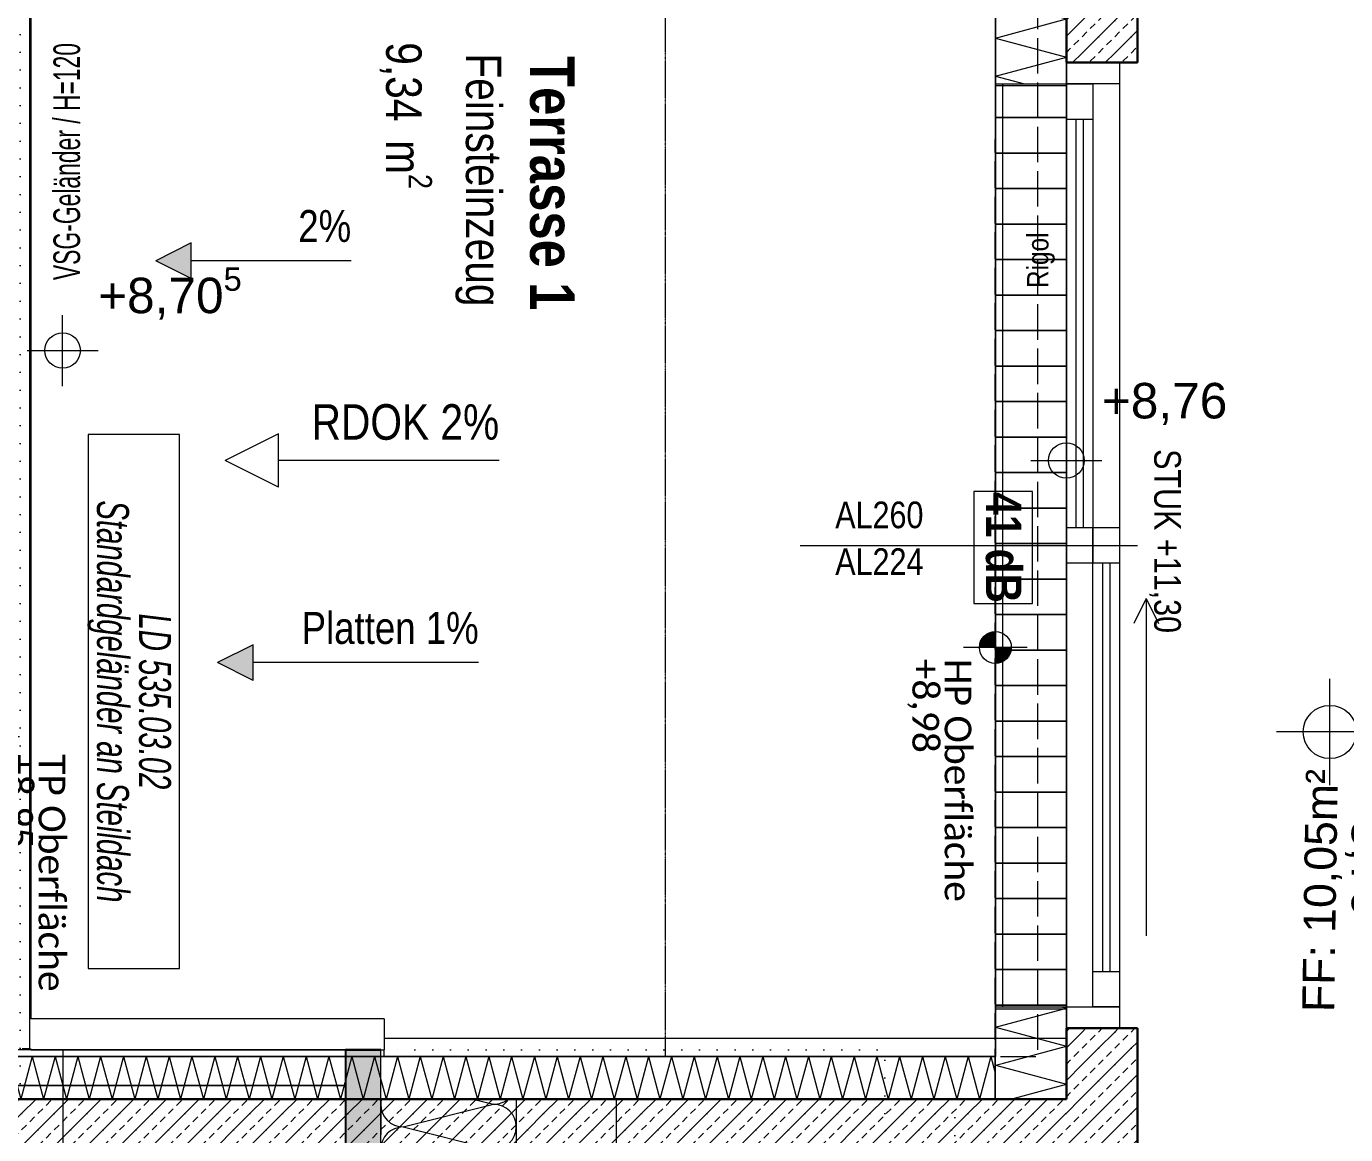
# Model space of a CAD drawing. Header units: metres. Extents: x -19025 to 34897, y -14024 to 26069.
# Drawn here: x 13182 to 16898, y 14258 to 17380 of the extents above; entities that cross this region are included whole.
import ezdxf
from ezdxf.enums import TextEntityAlignment as Align

# ---------------------------------------------------------------- set-up
doc = ezdxf.new("R2010")
doc.units = ezdxf.units.M
doc.header["$MEASUREMENT"] = 0
doc.set_wipeout_variables(frame=1)
for name, pattern in [('Punktlinie weit', [0.05, 0, -0.05]), ('Strichlinie eng', [0.1, 0.075, -0.025]), ('Strichlinie weit', [0.25, 0.2, -0.05]), ('Untersicht', [0.125, 0.1, -0.025]), ('Wipeout_Contour', [1, 0, -1]), ('zz_Gebäudefluchtlinie', [0.2, 0.1, -0.05, 0, -0.05])]:
    doc.linetypes.add(name, pattern=pattern)
for name, color, linetype in [('110 Wand Aussen', 7, 'Continuous'), ('140 Bruestung', 7, 'Continuous'), ('210 Decke', 7, 'Continuous'), ('210 Vordach massiv', 7, 'Continuous'), ('211 Draufsicht Untersicht 2D', 7, 'Continuous'), ('220 Bodenaufbau', 7, 'Continuous'), ('221 Gefälledämmung 3D', 7, 'Continuous'), ('310 Dachkonstruktion massiv', 7, 'Continuous'), ('330 Dachdeckung', 7, 'Continuous'), ('710 Kanal Rigol', 7, 'Continuous'), ('810 Raumstempel', 7, 'Continuous'), ('916 Kote PP Entwässerung', 7, 'Continuous'), ('916 Kote PP Rohbau', 7, 'Continuous'), ('930 Beschriftung Allgemein', 7, 'Continuous'), ('936 Beschriftung PP', 7, 'Continuous'), ('936 Beschriftung PP Schallschutz', 7, 'Continuous'), ('937 Beschriftung Detail', 7, 'Continuous')]:
    doc.layers.add(name, color=color, linetype=linetype)
doc.styles.add('ERSTELLTER_STIL_1', font='ARIALN.TTF')
doc.styles.add('ERSTELLTER_STIL_10', font='ARIALNI.TTF', dxfattribs={"width": 0.8})
doc.styles.add('ERSTELLTER_STIL_11', font='ARIALN.TTF', dxfattribs={"width": 0.75})
doc.styles.add('ERSTELLTER_STIL_2', font='ARIALNB.TTF')
doc.styles.add('ERSTELLTER_STIL_3', font='arial.ttf')
doc.styles.add('ERSTELLTER_STIL_5', font='calibril.ttf')
pattern_1 = [(45, (0, 0), (-0.04596194, 0.04596194), [0.0195, -0.013]), (45, (-0.02298, 0.02298), (-0.04596194, 0.04596194), [0.065, 0])]

# ---------------------------------------------------------------- blocks, each defined once
blk = doc.blocks.new('Terrasse 1_015_16_1', base_point=(13.4408, 21.9604))
at = {"layer": '810 Raumstempel', "color": 253, "linetype": 'Continuous', "lineweight": 9, "true_color": 0x9f9f9f, "flags": 128}
blk.add_lwpolyline([(11.4427, 22.2556), (11.4431, 18.8872), (12.4374, 18.8873), (12.4374, 18.781), (14.16, 18.781), (14.16, 22.2556)], close=True, dxfattribs=at)
at = {"layer": '810 Raumstempel', "color": 7, "lineweight": 13, "insert": (12.573, 21.6383), "char_height": 0.1, "attachment_point": 1, "rotation": 270, "style": 'ERSTELLTER_STIL_1'}
blk.add_mtext('\\A1;{\\pql;\\pt0,0.05;\\fArial Narrow|b0|i0|c0|p0;\\W1.000000;9,34\\fArial Narrow|b0|i0|c0|p0;\\W1.000000;\\A1{\\H.66x;\\S^  ;}\\fArial Narrow|b0|i0|c0|p0;\\W1.000000; m\\fArial Narrow|b0|i0|c0|p0;\\W1.000000;\\A1{\\H.66x;\\S2^  ;}}', dxfattribs=at)
at = {"layer": '810 Raumstempel', "color": 7, "lineweight": 13}
for tag, height, style, p in [('DUMMY_892', 0.1, 'ERSTELLTER_STIL_1', (12.6039, 21.6383)), ('DUMMY_891', 0.1, 'ERSTELLTER_STIL_1', (12.7686, 21.6383)), ('stFloorCovering', 0.1, 'ERSTELLTER_STIL_1', (12.7686, 21.607)), ('ROOM_NAME', 0.125, 'ERSTELLTER_STIL_2', (12.9745, 21.5996)), ('DUMMY_890', 0.125, 'ERSTELLTER_STIL_2', (12.9745, 20.9143))]:
    blk.add_attdef(tag, text='', height=height, rotation=270, dxfattribs=dict(at, style=style)).set_placement(p, align=Align.TOP_LEFT)
blk = doc.blocks.new('Decke_2_1', base_point=(11.4309, 4.6878))
at = {"layer": '220 Bodenaufbau', "color": 7, "linetype": 'Continuous', "lineweight": 13, "flags": 128}
blk.add_lwpolyline([(19.551, 13.0252), (19.551, 14.231), (15.4301, 14.231), (15.4301, 15.916), (21.6305, 15.916), (21.6305, 16.051), (21.8305, 16.051), (21.8305, 15.851), (23.6, 15.851), (23.6, 18.8911), (23.6, 22.2117), (14.36, 22.2117), (14.36, 18.8317), (11.5332, 18.8317), (11.5332, 14.251), (14.36, 14.251), (14.36, 6.5391)], dxfattribs=at)
blk = doc.blocks.new('Dachfläche_13_1', base_point=(14.16, 18.781))
at = {"layer": '220 Bodenaufbau', "color": 155, "linetype": 'Strichlinie eng', "lineweight": 5, "true_color": 0x416cbe, "flags": 128}
blk.add_lwpolyline([(14.16, 18.781), (14.16, 22.2017), (11.3208, 22.2017), (11.3208, 18.781)], close=True, dxfattribs=at)
blk = doc.blocks.new('Höhenbemaßung_38_1', base_point=(15.1023, 19.6954))
at = {"layer": '916 Kote PP Rohbau', "color": 7, "linetype": 'Continuous', "lineweight": 13}
for p, q in [((15.1023, 19.5454), (15.1023, 19.8454)), ((15.2523, 19.6954), (14.9523, 19.6954))]:
    blk.add_line(p, q, dxfattribs=at)
blk.add_circle((15.1023, 19.6954), 0.075, dxfattribs=at)
at = {"layer": '916 Kote PP Rohbau', "color": 7, "lineweight": 13, "insert": (15.145, 19.5295), "char_height": 0.1, "attachment_point": 7, "rotation": 270, "style": 'ERSTELLTER_STIL_3'}
blk.add_mtext('\\A1;{\\pql;\\fArial|b0|i0|c0|p0;\\W1.000000;+8,76}', dxfattribs=at)
blk = doc.blocks.new('Decke_12_1', base_point=(13.23, 22.2117))
at = {"layer": '210 Vordach massiv', "color": 7, "linetype": 'Untersicht', "lineweight": 13, "flags": 128}
blk.add_lwpolyline([(13.23, 22.2117), (13.23, 18.781), (14.28, 18.781), (14.28, 22.2117)], close=True, dxfattribs=at)
blk = doc.blocks.new('*X565')
at = {"layer": '110 Wand Aussen', "color": 7, "linetype": 'Continuous', "lineweight": 5}
for p, q in [((11.2539, 18.781), (11.2309, 18.6951)), ((11.2539, 18.781), (11.286, 18.661)), ((11.3182, 18.781), (11.286, 18.661)), ((11.3182, 18.781), (11.3503, 18.661)), ((11.3825, 18.781), (11.3503, 18.661)), ((11.3825, 18.781), (11.4146, 18.661)), ((11.4468, 18.781), (11.4146, 18.661)), ((11.4468, 18.781), (11.4789, 18.661)), ((11.5111, 18.781), (11.4789, 18.661)), ((11.5111, 18.781), (11.5433, 18.661)), ((11.5754, 18.781), (11.5433, 18.661)), ((11.5754, 18.781), (11.6076, 18.661)), ((11.6397, 18.781), (11.6076, 18.661)), ((11.6397, 18.781), (11.6719, 18.661)), ((11.704, 18.781), (11.6719, 18.661)), ((11.704, 18.781), (11.7362, 18.661)), ((11.7683, 18.781), (11.7362, 18.661)), ((11.7683, 18.781), (11.8005, 18.661)), ((11.8326, 18.781), (11.8005, 18.661)), ((11.8326, 18.781), (11.8648, 18.661)), ((11.8969, 18.781), (11.8648, 18.661)), ((11.8969, 18.781), (11.9291, 18.661)), ((11.9613, 18.781), (11.9291, 18.661)), ((11.9613, 18.781), (11.9934, 18.661)), ((12.0256, 18.781), (11.9934, 18.661)), ((12.0256, 18.781), (12.0577, 18.661)), ((12.0899, 18.781), (12.0577, 18.661)), ((12.0899, 18.781), (12.122, 18.661)), ((12.1542, 18.781), (12.122, 18.661)), ((12.1542, 18.781), (12.1863, 18.661)), ((12.2185, 18.781), (12.1863, 18.661)), ((12.2185, 18.781), (12.2506, 18.661)), ((12.2828, 18.781), (12.2506, 18.661)), ((12.2828, 18.781), (12.3149, 18.661)), ((12.3471, 18.781), (12.3149, 18.661)), ((12.3471, 18.781), (12.3793, 18.661)), ((12.4114, 18.781), (12.3793, 18.661)), ((12.4114, 18.781), (12.4436, 18.661)), ((12.4757, 18.781), (12.4436, 18.661)), ((12.4757, 18.781), (12.5079, 18.661)), ((12.54, 18.781), (12.5079, 18.661)), ((12.54, 18.781), (12.5722, 18.661)), ((12.6043, 18.781), (12.5722, 18.661)), ((12.6043, 18.781), (12.6365, 18.661)), ((12.6686, 18.781), (12.6365, 18.661)), ((12.6686, 18.781), (12.7008, 18.661)), ((12.7329, 18.781), (12.7008, 18.661)), ((12.7329, 18.781), (12.7651, 18.661)), ((12.7973, 18.781), (12.7651, 18.661)), ((12.7973, 18.781), (12.8294, 18.661)), ((12.8616, 18.781), (12.8294, 18.661)), ((12.8616, 18.781), (12.8937, 18.661)), ((12.9259, 18.781), (12.8937, 18.661)), ((12.9259, 18.781), (12.958, 18.661)), ((12.9902, 18.781), (12.958, 18.661)), ((12.9902, 18.781), (13.0223, 18.661)), ((13.0545, 18.781), (13.0223, 18.661)), ((13.0545, 18.781), (13.0866, 18.661)), ((13.1188, 18.781), (13.0866, 18.661)), ((13.1188, 18.781), (13.1509, 18.661)), ((13.1831, 18.781), (13.1509, 18.661)), ((13.1831, 18.781), (13.2153, 18.661)), ((13.2474, 18.781), (13.2153, 18.661)), ((13.2474, 18.781), (13.2796, 18.661)), ((13.3117, 18.781), (13.2796, 18.661)), ((13.3117, 18.781), (13.3439, 18.661)), ((13.376, 18.781), (13.3439, 18.661)), ((13.376, 18.781), (13.4082, 18.661)), ((13.4403, 18.781), (13.4082, 18.661)), ((13.4403, 18.781), (13.4725, 18.661)), ((13.5046, 18.781), (13.4725, 18.661)), ((13.5046, 18.781), (13.5368, 18.661)), ((13.5689, 18.781), (13.5368, 18.661)), ((13.5689, 18.781), (13.6011, 18.661)), ((13.6333, 18.781), (13.6011, 18.661)), ((13.6333, 18.781), (13.6654, 18.661)), ((13.6976, 18.781), (13.6654, 18.661)), ((13.6976, 18.781), (13.7297, 18.661)), ((13.7619, 18.781), (13.7297, 18.661)), ((13.7619, 18.781), (13.794, 18.661)), ((13.8262, 18.781), (13.794, 18.661)), ((13.8262, 18.781), (13.8583, 18.661)), ((13.8905, 18.781), (13.8583, 18.661)), ((13.8905, 18.781), (13.9226, 18.661)), ((13.9548, 18.781), (13.9226, 18.661)), ((13.9548, 18.781), (13.9869, 18.661)), ((14.0191, 18.781), (13.9869, 18.661)), ((14.0191, 18.781), (14.0513, 18.661)), ((14.0834, 18.781), (14.0513, 18.661)), ((14.0834, 18.781), (14.1156, 18.661)), ((14.1477, 18.781), (14.1156, 18.661)), ((14.1477, 18.781), (14.16, 18.7351))]:
    blk.add_line(p, q, dxfattribs=at)
blk = doc.blocks.new('Wand_143_1', base_point=(11.2309, 18.781))
at = {"layer": '110 Wand Aussen', "linetype": 'Continuous', "lineweight": 0, "true_color": 0x000000}
h = blk.add_hatch(dxfattribs=at)
h.set_pattern_fill('BETON__BEWEHRT_SN46_0001', color=18, style=0, pattern_type=2)
h.set_pattern_definition(pattern_1)
h.paths.add_polyline_path([(14.36, 18.621), (14.31, 18.661), (11.2309, 18.661), (11.2309, 18.461), (14.36, 18.461)])
h = blk.add_hatch(dxfattribs=at)
h.set_pattern_fill('BETON__BEWEHRT_SN46_0001', color=18, style=0, pattern_type=2)
h.set_pattern_definition(pattern_1)
h.paths.add_polyline_path([(14.31, 18.661), (14.36, 18.621), (14.36, 18.661)])
at = {"layer": '110 Wand Aussen', "color": 7, "linetype": 'Continuous', "lineweight": 13}
blk.add_line((14.16, 18.661), (14.16, 18.781), dxfattribs=at)
at = {"layer": '110 Wand Aussen', "color": 7, "linetype": 'Continuous', "lineweight": 30}
for p, q in [((14.16, 18.661), (11.2309, 18.661)), ((14.16, 18.661), (14.31, 18.661)), ((14.36, 18.661), (14.31, 18.661))]:
    blk.add_line(p, q, dxfattribs=at)
at = {"layer": '110 Wand Aussen', "color": 7, "linetype": 'Continuous', "lineweight": 13, "flags": 128}
for points in [[(14.16, 18.781), (11.2309, 18.781)], [(11.2309, 18.781), (11.2309, 18.661)]]:
    blk.add_lwpolyline(points, dxfattribs=at)
at = {"layer": '110 Wand Aussen', "color": 7, "linetype": 'Continuous', "lineweight": 30, "flags": 128}
for points in [[(11.2309, 18.661), (11.2309, 18.461)], [(11.2309, 18.461), (14.36, 18.461)]]:
    blk.add_lwpolyline(points, dxfattribs=at)
at = {"layer": '110 Wand Aussen', "color": 7, "lineweight": 30}
blk.add_blockref('*X565', (0, 0), dxfattribs=at)
blk = doc.blocks.new('*X667')
at = {"layer": '310 Dachkonstruktion massiv', "color": 7, "linetype": 'Continuous', "lineweight": 13}
for p, q in [((12.6882, 18.661), (12.7467, 18.6464)), ((12.4921, 18.5828), (12.7467, 18.6464)), ((12.4921, 18.5828), (12.7467, 18.5191))]:
    blk.add_line(p, q, dxfattribs=at)
for centre, start, end in [((12.4921, 18.6464), 166.7195, 180), ((12.7467, 18.71), 270, 309.6208), ((12.4921, 18.6464), 180, 270), ((12.7467, 18.5828), 0, 90), ((12.4921, 18.5191), 90, 180), ((12.7467, 18.5828), 270, 0)]:
    blk.add_arc(centre, 0.0636, start, end, dxfattribs=at)
blk = doc.blocks.new('Dachfläche_31_1', base_point=(14.0459, 14.251))
at = {"layer": '310 Dachkonstruktion massiv', "linetype": 'Continuous', "lineweight": 0, "true_color": 0x000000}
h = blk.add_hatch(dxfattribs=at)
h.set_pattern_fill('BETON__BEWEHRT_SN46_0001', color=18, style=0, pattern_type=2)
h.set_pattern_definition(pattern_1)
h.paths.add_polyline_path([(13.0932, 18.661), (12.8103, 18.661), (12.8103, 18.016), (13.0932, 18.016)])
at = {"layer": '310 Dachkonstruktion massiv', "color": 7, "linetype": 'Continuous', "lineweight": 13, "flags": 128}
blk.add_lwpolyline([(12.4285, 18.661), (11.2867, 18.661), (11.2867, 14.251), (12.4285, 14.251)], dxfattribs=at)
at = {"layer": '310 Dachkonstruktion massiv', "color": 12, "linetype": 'zz_Gebäudefluchtlinie', "lineweight": 13, "true_color": 0xcc0000, "flags": 128}
blk.add_lwpolyline([(12.4285, 18.661), (12.4285, 14.251)], dxfattribs=at)
at = {"layer": '310 Dachkonstruktion massiv', "color": 7, "linetype": 'Continuous', "lineweight": 30, "flags": 128}
blk.add_lwpolyline([(13.0932, 18.661), (12.4285, 18.661)], dxfattribs=at)
at = {"layer": '310 Dachkonstruktion massiv', "color": 7, "linetype": 'Continuous', "lineweight": 18, "flags": 128}
for points in [[(12.8103, 18.661), (12.8103, 18.016)], [(13.0932, 18.016), (13.0932, 18.661)]]:
    blk.add_lwpolyline(points, dxfattribs=at)
at = {"layer": '310 Dachkonstruktion massiv', "color": 255, "linetype": 'Punktlinie weit', "lineweight": 13, "flags": 128}
for points in [[(14.0459, 18.661), (13.0932, 18.661)], [(13.0932, 14.251), (14.0459, 14.251), (14.0459, 18.661)]]:
    blk.add_lwpolyline(points, dxfattribs=at)
at = {"layer": '310 Dachkonstruktion massiv', "color": 7, "linetype": 'Continuous', "lineweight": 13}
blk.add_blockref('*X667', (0, 0), dxfattribs=at)
blk = doc.blocks.new('*X775')
at = {"layer": '710 Kanal Rigol', "color": 253, "linetype": 'Continuous', "lineweight": 9, "true_color": 0x9f9f9f}
for p, q in [((14.16, 21.4261), (14.26, 21.4261)), ((14.26, 21.4261), (14.16, 21.4261)), ((14.26, 21.4261), (14.36, 21.4261)), ((14.36, 21.4261), (14.26, 21.4261)), ((14.16, 21.3261), (14.26, 21.3261)), ((14.26, 21.3261), (14.16, 21.3261)), ((14.26, 21.3261), (14.36, 21.3261)), ((14.36, 21.3261), (14.26, 21.3261)), ((14.16, 21.2261), (14.26, 21.2261)), ((14.26, 21.2261), (14.16, 21.2261)), ((14.26, 21.2261), (14.36, 21.2261)), ((14.36, 21.2261), (14.26, 21.2261)), ((14.16, 21.1261), (14.26, 21.1261)), ((14.26, 21.1261), (14.16, 21.1261)), ((14.26, 21.1261), (14.36, 21.1261)), ((14.36, 21.1261), (14.26, 21.1261)), ((14.16, 21.0261), (14.26, 21.0261)), ((14.26, 21.0261), (14.16, 21.0261)), ((14.26, 21.0261), (14.36, 21.0261)), ((14.36, 21.0261), (14.26, 21.0261)), ((14.16, 20.9261), (14.26, 20.9261)), ((14.26, 20.9261), (14.16, 20.9261)), ((14.26, 20.9261), (14.36, 20.9261)), ((14.36, 20.9261), (14.26, 20.9261)), ((14.16, 20.8261), (14.26, 20.8261)), ((14.26, 20.8261), (14.16, 20.8261)), ((14.26, 20.8261), (14.36, 20.8261)), ((14.36, 20.8261), (14.26, 20.8261)), ((14.16, 20.7261), (14.26, 20.7261)), ((14.26, 20.7261), (14.16, 20.7261)), ((14.26, 20.7261), (14.36, 20.7261)), ((14.36, 20.7261), (14.26, 20.7261)), ((14.16, 20.6261), (14.26, 20.6261)), ((14.26, 20.6261), (14.16, 20.6261)), ((14.26, 20.6261), (14.36, 20.6261)), ((14.36, 20.6261), (14.26, 20.6261)), ((14.16, 20.5261), (14.26, 20.5261)), ((14.26, 20.5261), (14.16, 20.5261)), ((14.26, 20.5261), (14.36, 20.5261)), ((14.36, 20.5261), (14.26, 20.5261)), ((14.16, 20.4261), (14.26, 20.4261)), ((14.26, 20.4261), (14.16, 20.4261)), ((14.26, 20.4261), (14.36, 20.4261)), ((14.36, 20.4261), (14.26, 20.4261)), ((14.16, 20.3261), (14.26, 20.3261)), ((14.26, 20.3261), (14.16, 20.3261)), ((14.26, 20.3261), (14.36, 20.3261)), ((14.36, 20.3261), (14.26, 20.3261)), ((14.16, 20.2261), (14.26, 20.2261)), ((14.26, 20.2261), (14.16, 20.2261)), ((14.26, 20.2261), (14.36, 20.2261)), ((14.36, 20.2261), (14.26, 20.2261)), ((14.16, 20.1261), (14.26, 20.1261)), ((14.26, 20.1261), (14.16, 20.1261)), ((14.26, 20.1261), (14.36, 20.1261)), ((14.36, 20.1261), (14.26, 20.1261)), ((14.16, 20.0261), (14.26, 20.0261)), ((14.26, 20.0261), (14.16, 20.0261)), ((14.26, 20.0261), (14.36, 20.0261)), ((14.36, 20.0261), (14.26, 20.0261)), ((14.16, 19.9261), (14.26, 19.9261)), ((14.26, 19.9261), (14.16, 19.9261)), ((14.26, 19.9261), (14.36, 19.9261)), ((14.36, 19.9261), (14.26, 19.9261)), ((14.16, 19.8261), (14.26, 19.8261)), ((14.26, 19.8261), (14.16, 19.8261)), ((14.26, 19.8261), (14.36, 19.8261)), ((14.36, 19.8261), (14.26, 19.8261)), ((14.16, 19.7261), (14.26, 19.7261)), ((14.26, 19.7261), (14.16, 19.7261)), ((14.26, 19.7261), (14.36, 19.7261)), ((14.36, 19.7261), (14.26, 19.7261)), ((14.16, 19.6261), (14.26, 19.6261)), ((14.26, 19.6261), (14.16, 19.6261)), ((14.26, 19.6261), (14.36, 19.6261)), ((14.36, 19.6261), (14.26, 19.6261)), ((14.16, 19.5261), (14.26, 19.5261)), ((14.26, 19.5261), (14.16, 19.5261)), ((14.26, 19.5261), (14.36, 19.5261)), ((14.36, 19.5261), (14.26, 19.5261)), ((14.16, 19.4261), (14.26, 19.4261)), ((14.26, 19.4261), (14.16, 19.4261)), ((14.26, 19.4261), (14.36, 19.4261)), ((14.36, 19.4261), (14.26, 19.4261)), ((14.16, 19.3261), (14.26, 19.3261)), ((14.26, 19.3261), (14.16, 19.3261)), ((14.26, 19.3261), (14.36, 19.3261)), ((14.36, 19.3261), (14.26, 19.3261)), ((14.16, 19.2261), (14.26, 19.2261)), ((14.26, 19.2261), (14.16, 19.2261)), ((14.26, 19.2261), (14.36, 19.2261)), ((14.36, 19.2261), (14.26, 19.2261)), ((14.16, 19.1261), (14.26, 19.1261)), ((14.26, 19.1261), (14.16, 19.1261)), ((14.26, 19.1261), (14.36, 19.1261)), ((14.36, 19.1261), (14.26, 19.1261)), ((14.16, 19.0261), (14.26, 19.0261)), ((14.26, 19.0261), (14.16, 19.0261)), ((14.26, 19.0261), (14.36, 19.0261)), ((14.36, 19.0261), (14.26, 19.0261)), ((14.16, 18.9261), (14.26, 18.9261)), ((14.26, 18.9261), (14.16, 18.9261)), ((14.26, 18.9261), (14.36, 18.9261)), ((14.36, 18.9261), (14.26, 18.9261))]:
    blk.add_line(p, q, dxfattribs=at)
blk = doc.blocks.new('Schraffur_5_1')
at = {"layer": '710 Kanal Rigol', "color": 7, "linetype": 'Continuous', "lineweight": 13, "flags": 128}
blk.add_lwpolyline([(14.16, 21.5153), (14.16, 18.9153), (14.36, 18.9153), (14.36, 21.5153)], close=True, dxfattribs=at)
at = {"layer": '710 Kanal Rigol', "color": 253, "linetype": 'Continuous', "lineweight": 9, "true_color": 0x9f9f9f}
blk.add_blockref('*X775', (0, 0), dxfattribs=at)
blk = doc.blocks.new('Decke_18_1', base_point=(14.36, 22.2117))
at = {"layer": '210 Decke', "color": 181, "linetype": 'Punktlinie weit', "lineweight": 30, "true_color": 0xa042ff, "flags": 128}
blk.add_lwpolyline([(14.36, 22.2117), (11.2445, 22.2117), (11.2445, 18.661), (14.36, 18.661)], close=True, dxfattribs=at)
blk = doc.blocks.new('*X825')
at = {"layer": '110 Wand Aussen', "color": 7, "linetype": 'Continuous', "lineweight": 5}
for p, q in [((14.16, 18.7564), (14.183, 18.7626)), ((14.16, 18.7564), (14.2062, 18.7441)), ((14.2039, 18.661), (14.2834, 18.6823))]:
    blk.add_line(p, q, dxfattribs=at)
blk = doc.blocks.new('*X826')
at = {"layer": '110 Wand Aussen', "color": 7, "linetype": 'Continuous', "lineweight": 5}
for p, q in [((14.16, 22.1862), (14.2552, 22.2117)), ((14.16, 22.1862), (14.36, 22.1326)), ((14.16, 22.079), (14.36, 22.1326)), ((14.16, 22.079), (14.36, 22.0254)), ((14.16, 21.9718), (14.36, 22.0254)), ((14.16, 21.9718), (14.36, 21.9182)), ((14.16, 21.8647), (14.36, 21.9182)), ((14.16, 21.8647), (14.36, 21.8111)), ((14.16, 21.7575), (14.36, 21.8111)), ((14.16, 21.7575), (14.36, 21.7039)), ((14.16, 21.6503), (14.36, 21.7039)), ((14.16, 21.6503), (14.36, 21.5967)), ((14.16, 21.5431), (14.36, 21.5967)), ((14.16, 21.5431), (14.2425, 21.521))]:
    blk.add_line(p, q, dxfattribs=at)
blk = doc.blocks.new('*X827')
at = {"layer": '110 Wand Aussen', "color": 7, "linetype": 'Continuous', "lineweight": 5}
for p, q in [((14.16, 18.8636), (14.36, 18.9172)), ((14.3458, 18.921), (14.36, 18.9172)), ((14.16, 18.8636), (14.36, 18.81)), ((14.183, 18.7626), (14.36, 18.81)), ((14.2062, 18.7441), (14.36, 18.7029)), ((14.2834, 18.6823), (14.36, 18.7029))]:
    blk.add_line(p, q, dxfattribs=at)
blk = doc.blocks.new('Schiebefenster 2-Fl 27_4')
at = {"layer": '110 Wand Aussen', "color": 7, "linetype": 'Continuous', "lineweight": 13}
for p, q in [((0.15, 0.075), (0.22, 0.11)), ((0.15, 0.075), (1.1, 0.075)), ((0.15, 0.075), (0.22, 0.04)), ((-1.36, 0), (-1.3, 0)), ((-1.3, 0), (1.3, 0)), ((-1.3, 0), (-1.3, -0.15)), ((-0.05, -0.0375), (-0.05, 0)), ((-0.05, 0), (0.05, 0)), ((0.05, 0), (1.2, 0)), ((0.05, 0), (0.05, -0.075)), ((1.2, -0.075), (1.2, 0)), ((1.2, 0), (1.3, 0)), ((1.3, -0.15), (1.3, 0)), ((1.3, 0), (1.36, 0)), ((1.3, 0), (1.3, -0.075)), ((0.05, -0.0275), (1.2, -0.0275)), ((-0.05, -0.075), (-0.05, -0.0375)), ((1.2, -0.0475), (0.05, -0.0475)), ((-1.3, -0.15), (-1.3, -0.075)), ((-1.3, -0.075), (-1.2, -0.075)), ((-1.2, -0.075), (-0.05, -0.075)), ((-1.2, -0.075), (-1.2, -0.15)), ((-1.2, -0.1025), (-0.05, -0.1025)), ((-0.05, -0.15), (-0.05, -0.075)), ((-0.05, -0.075), (0.05, -0.075)), ((0.05, -0.075), (-0.05, -0.075)), ((0.05, -0.075), (0.05, -0.1125)), ((1.2, -0.075), (0.05, -0.075)), ((1.3, -0.075), (1.2, -0.075)), ((-0.05, -0.1225), (-1.2, -0.1225)), ((0.05, -0.1125), (0.05, -0.15)), ((-1.3, -0.15), (-1.36, -0.15)), ((-1.3, -0.15), (-1.36, -0.15)), ((-1.3, -0.15), (-1.36, -0.15)), ((1.3, -0.15), (-1.3, -0.15)), ((-1.2, -0.15), (-1.3, -0.15)), ((-1.3, -0.35), (-1.3, -0.15)), ((-0.05, -0.15), (-1.2, -0.15)), ((0.05, -0.15), (-0.05, -0.15)), ((1.36, -0.15), (1.3, -0.15)), ((1.3, -0.15), (1.36, -0.15)), ((1.3, -0.15), (1.36, -0.15)), ((1.3, -0.35), (1.3, -0.15)), ((-1.3, -0.33), (1.3, -0.33)), ((-1.3, -0.35), (1.3, -0.35))]:
    blk.add_line(p, q, dxfattribs=at)
at = {"layer": '110 Wand Aussen', "color": 7, "linetype": 'Continuous', "lineweight": 30}
for p, q in [((-1.36, 0), (-1.36, 0.05)), ((1.36, 0), (1.36, 0.05)), ((-1.36, -0.15), (-1.36, 0)), ((-1.36, -0.15), (-1.36, 0)), ((1.36, -0.15), (1.36, 0)), ((1.36, -0.15), (1.36, 0))]:
    blk.add_line(p, q, dxfattribs=at)
blk = doc.blocks.new('F Marker 21_9')
at = {"layer": '110 Wand Aussen', "color": 7, "linetype": 'Continuous', "lineweight": 13}
blk.add_line((0, -0.95), (0, 0), dxfattribs=at)
at = {"layer": '110 Wand Aussen', "color": 7, "lineweight": 13, "style": 'ERSTELLTER_STIL_1'}
for tag, rotation, p in [('AC_SillPrefix_STUK', 360, (-0.2618, 0.0343)), ('NedSizePref_0', 90, (-0.0029, -0.8281)), ('NedSizePref_1', 90, (0.13, -0.8268))]:
    blk.add_attdef(tag, text='', height=0.075, rotation=rotation, dxfattribs=at).set_placement(p, align=Align.BOTTOM_LEFT)
blk = doc.blocks.new('Wand_180_1', base_point=(14.16, 22.4117))
at = {"layer": '110 Wand Aussen', "linetype": 'Continuous', "lineweight": 0, "true_color": 0x000000}
h = blk.add_hatch(dxfattribs=at)
h.set_pattern_fill('BETON__BEWEHRT_SN46_0001', color=18, style=0, pattern_type=2)
h.set_pattern_definition(pattern_1)
h.paths.add_polyline_path([(14.56, 22.0117), (14.36, 22.0117), (14.36, 21.581), (14.51, 21.581), (14.56, 21.581)])
h = blk.add_hatch(dxfattribs=at)
h.set_pattern_fill('BETON__BEWEHRT_SN46_0001', color=18, style=0, pattern_type=2)
h.set_pattern_definition(pattern_1)
h.paths.add_polyline_path([(14.51, 18.861), (14.36, 18.861), (14.36, 18.661), (14.56, 18.661), (14.56, 18.861)])
h = blk.add_hatch(dxfattribs=at)
h.set_pattern_fill('BETON__BEWEHRT_SN46_0001', color=18, style=0, pattern_type=2)
h.set_pattern_definition(pattern_1)
h.paths.add_polyline_path([(14.56, 18.661), (14.36, 18.661), (14.36, 18.621), (14.56, 18.461)])
h = blk.add_hatch(dxfattribs=at)
h.set_pattern_fill('BETON__BEWEHRT_SN46_0001', color=18, style=0, pattern_type=2)
h.set_pattern_definition(pattern_1)
h.paths.add_polyline_path([(14.36, 18.621), (14.36, 18.461), (14.56, 18.461)])
at = {"layer": '110 Wand Aussen', "color": 7, "linetype": 'Continuous', "lineweight": 30}
for p, q in [((14.36, 22.0117), (14.36, 21.581)), ((14.36, 21.581), (14.51, 21.581)), ((14.51, 21.581), (14.56, 21.581)), ((14.36, 18.861), (14.36, 18.661)), ((14.36, 18.861), (14.51, 18.861)), ((14.51, 18.861), (14.56, 18.861)), ((14.16, 18.661), (14.31, 18.661)), ((14.36, 18.661), (14.31, 18.661))]:
    blk.add_line(p, q, dxfattribs=at)
at = {"layer": '110 Wand Aussen', "color": 7, "linetype": 'Continuous', "lineweight": 13}
for p, q in [((14.36, 21.521), (14.36, 21.581)), ((14.16, 21.521), (14.36, 21.521)), ((14.16, 18.921), (14.36, 18.921)), ((14.36, 18.921), (14.36, 18.861)), ((14.16, 18.661), (14.16, 18.781))]:
    blk.add_line(p, q, dxfattribs=at)
at = {"layer": '110 Wand Aussen', "color": 7, "linetype": 'Continuous', "lineweight": 13, "flags": 128}
for points in [[(14.16, 22.2117), (14.16, 21.521)], [(14.16, 18.921), (14.16, 18.781)]]:
    blk.add_lwpolyline(points, dxfattribs=at)
at = {"layer": '110 Wand Aussen', "color": 7, "linetype": 'Continuous', "lineweight": 30, "flags": 128}
for points in [[(14.56, 21.581), (14.56, 22.0117)], [(14.56, 18.461), (14.56, 18.861)]]:
    blk.add_lwpolyline(points, dxfattribs=at)
at = {"layer": '110 Wand Aussen', "color": 7, "lineweight": 30}
for name in ['*X826', '*X827', '*X825']:
    blk.add_blockref(name, (0, 0), dxfattribs=at)
at = {"layer": '110 Wand Aussen', "color": 7, "linetype": 'Continuous', "lineweight": 13, "rotation": 269.9999999999997}
blk.add_blockref('Schiebefenster 2-Fl 27_4', (14.51, 20.221), dxfattribs=at)
at = {"layer": '110 Wand Aussen', "color": 7, "lineweight": 13}
ref = blk.add_blockref('F Marker 21_9', (14.56, 20.221), dxfattribs=dict(at, rotation=270))
ref.add_attrib('NedSizePref', 'AL260', dxfattribs={"color": 7, "lineweight": 13, "height": 0.075, "rotation": 360, "style": 'ERSTELLTER_STIL_1'}).set_placement((13.709, 20.2469), align=Align.BOTTOM_LEFT)
ref.add_attrib('NedSizePref_1', 'AL224', dxfattribs={"color": 7, "lineweight": 13, "height": 0.075, "rotation": 360, "style": 'ERSTELLTER_STIL_1'}).set_placement((13.709, 20.1153), align=Align.BOTTOM_LEFT)
ref.add_attrib('AC_SillPrefix_STUK', 'STUK +11,30', dxfattribs={"color": 7, "lineweight": 13, "height": 0.075, "rotation": 270, "style": 'ERSTELLTER_STIL_1'}).set_placement((14.585, 20.4921), align=Align.BOTTOM_LEFT)
blk = doc.blocks.new('Wand_210_1', base_point=(11.4867, 18.8029))
at = {"color": 254, "linetype": 'Wipeout_Contour', "lineweight": 0, "ltscale": 94.02855}
blk.add_wipeout([(11.4406, 22.2556), (11.4406, 18.8029), (11.4427, 18.8029), (11.4427, 22.2556)], dxfattribs=at).dxf.layer = '140 Bruestung'
at = {"color": 254, "linetype": 'Wipeout_Contour', "lineweight": 0, "ltscale": 119.314308}
blk.add_wipeout([(11.4189, 22.2577), (11.4189, 18.8029), (11.4406, 18.8029), (11.4406, 22.2565), (11.4377, 22.2577)], dxfattribs=at).dxf.layer = '140 Bruestung'
at = {"layer": '140 Bruestung', "color": 7, "linetype": 'Continuous', "lineweight": 13}
blk.add_line((11.4406, 18.8029), (11.4406, 22.2565), dxfattribs=at)
at = {"layer": '140 Bruestung', "color": 7, "linetype": 'Continuous', "lineweight": 13, "flags": 128}
for points in [[(11.4427, 18.8872), (11.4427, 22.2556)], [(11.4406, 18.8029), (11.4189, 18.8029)], [(11.4427, 18.8029), (11.4406, 18.8029)]]:
    blk.add_lwpolyline(points, dxfattribs=at)
blk = doc.blocks.new('Wand_212_1', base_point=(11.4867, 18.955))
at = {"color": 254, "linetype": 'Wipeout_Contour', "lineweight": 0, "ltscale": 89.309128}
blk.add_wipeout([(12.4382, 18.8872), (11.4427, 18.8872), (11.4427, 18.835), (12.4382, 18.835)], dxfattribs=at).dxf.layer = '140 Bruestung'
at = {"layer": '140 Bruestung', "color": 7, "linetype": 'Continuous', "lineweight": 13, "flags": 128}
blk.add_lwpolyline([(12.4382, 18.8872), (11.4427, 18.8872)], dxfattribs=at)
at = {"color": 254, "linetype": 'Wipeout_Contour', "lineweight": 0, "ltscale": 89.162086}
blk.add_wipeout([(12.4382, 18.835), (11.4427, 18.835), (11.4427, 18.8), (12.4382, 18.8)], dxfattribs=at).dxf.layer = '140 Bruestung'
at = {"layer": '140 Bruestung', "color": 7, "linetype": 'Continuous', "lineweight": 13, "flags": 128}
for points in [[(12.4382, 18.8872), (12.4382, 18.835)], [(12.4382, 18.835), (12.4382, 18.8)], [(11.4427, 18.8029), (11.4427, 18.8)], [(11.4427, 18.8), (12.4382, 18.8)]]:
    blk.add_lwpolyline(points, dxfattribs=at)
blk = doc.blocks.new('Dachfläche_72_1', base_point=(11.3977, 22.2717))
at = {"layer": '221 Gefälledämmung 3D', "color": 32, "linetype": 'Strichlinie eng', "lineweight": 5, "true_color": 0xdd6f00, "flags": 128}
blk.add_lwpolyline([(11.3977, 22.2717), (11.3975, 18.7812), (14.1599, 18.781), (14.16, 22.2716)], close=True, dxfattribs=at)
blk = doc.blocks.new('Dachfläche_75_1', base_point=(11.4129, 22.2117))
at = {"layer": '210 Decke', "color": 182, "linetype": 'Punktlinie weit', "lineweight": 5, "true_color": 0x4b06db, "flags": 128}
blk.add_lwpolyline([(11.4129, 22.2117), (11.4129, 18.661), (14.36, 18.661), (14.36, 22.2117)], close=True, dxfattribs=at)
blk = doc.blocks.new('*X953')
at = {"layer": '330 Dachdeckung', "color": 8, "linetype": 'Continuous', "lineweight": 5}
for p, q in [((11.7787, 18.6992), (11.2787, 18.6992)), ((11.2787, 18.6992), (11.7787, 18.6992)), ((12.2787, 18.6992), (11.7787, 18.6992)), ((11.7787, 18.6992), (12.2787, 18.6992)), ((12.3295, 18.6992), (12.2787, 18.6992)), ((12.2787, 18.6992), (12.3295, 18.6992))]:
    blk.add_line(p, q, dxfattribs=at)
blk = doc.blocks.new('Dachfläche_86_1', base_point=(13.8485, 14.0286))
at = {"layer": '330 Dachdeckung', "linetype": 'Continuous', "lineweight": 0, "true_color": 0xd7d7d7}
blk.add_hatch(color=254, dxfattribs=at).paths.add_polyline_path([(12.3295, 14.0286), (12.4285, 14.0286), (12.4285, 18.8), (12.3295, 18.8)])
at = {"layer": '330 Dachdeckung', "color": 7, "linetype": 'Continuous', "lineweight": 13, "flags": 128}
for points in [[(12.3295, 18.8), (11.2306, 18.8), (11.2306, 14.0286)], [(12.4285, 14.0286), (12.4285, 18.8)]]:
    blk.add_lwpolyline(points, dxfattribs=at)
at = {"layer": '330 Dachdeckung', "color": 7, "linetype": 'Continuous', "lineweight": 25, "flags": 128}
blk.add_lwpolyline([(12.3295, 18.8), (12.3295, 14.0286)], dxfattribs=at)
at = {"layer": '330 Dachdeckung', "color": 7, "linetype": 'Continuous', "lineweight": 30, "flags": 128}
blk.add_lwpolyline([(12.4285, 18.8), (12.3295, 18.8)], dxfattribs=at)
at = {"layer": '330 Dachdeckung', "color": 255, "linetype": 'Punktlinie weit', "lineweight": 13, "flags": 128}
blk.add_lwpolyline([(12.4285, 14.0286), (13.8485, 14.0286), (13.8485, 18.8), (12.4285, 18.8)], dxfattribs=at)
at = {"layer": '330 Dachdeckung', "color": 7, "linetype": 'Continuous', "lineweight": 13}
blk.add_blockref('*X953', (0, 0), dxfattribs=at)
blk = doc.blocks.new('Rampe Symbol 27_4')
at = {"layer": '936 Beschriftung PP', "color": 7, "linetype": 'Continuous', "lineweight": 13}
for p, q in [((0.6217, 0.075), (0.7717, 0)), ((0.6217, -0.075), (0.6217, 0.075)), ((0, 0), (0.6217, 0)), ((0.6217, -0.075), (0.7717, 0))]:
    blk.add_line(p, q, dxfattribs=at)
at = {"layer": '936 Beschriftung PP', "color": 7, "lineweight": 13, "style": 'ERSTELLTER_STIL_1'}
blk.add_attdef('txt', text='', height=0.1, dxfattribs=at).set_placement((0, 0.0286), align=Align.BOTTOM_LEFT)
blk = doc.blocks.new('Rampe Symbol 27_7')
at = {"layer": '936 Beschriftung PP', "linetype": 'Continuous', "lineweight": 0, "true_color": 0x000000}
blk.add_hatch(color=18, dxfattribs=at).paths.add_polyline_path([(0.7356, 0), (0.6356, 0.05), (0.6356, -0.05)])
at = {"layer": '936 Beschriftung PP', "color": 7, "linetype": 'Continuous', "lineweight": 13}
for p, q in [((0.6356, 0.05), (0.7356, 0)), ((0.6356, -0.05), (0.6356, 0.05)), ((0, 0), (0.6356, 0)), ((0.6356, -0.05), (0.7356, 0))]:
    blk.add_line(p, q, dxfattribs=at)
at = {"layer": '936 Beschriftung PP', "color": 7, "lineweight": 13, "style": 'ERSTELLTER_STIL_1'}
blk.add_attdef('txt', text='', height=0.09, dxfattribs=at).set_placement((0, 0.0258), align=Align.BOTTOM_LEFT)
blk = doc.blocks.new('Rampe Symbol 27[168]_1', base_point=(12.3454, 21.0228))
at = {"layer": '916 Kote PP Entwässerung', "linetype": 'Continuous', "lineweight": 5, "true_color": 0xdd6f00}
blk.add_hatch(color=32, dxfattribs=at).paths.add_polyline_path([(11.7948, 21.0228), (11.8948, 20.9728), (11.8948, 21.0728)])
at = {"layer": '916 Kote PP Entwässerung', "color": 32, "linetype": 'Continuous', "lineweight": 5, "true_color": 0xdd6f00}
for p, q in [((11.8948, 21.0728), (11.7948, 21.0228)), ((11.8948, 20.9728), (11.8948, 21.0728)), ((11.8948, 20.9728), (11.7948, 21.0228)), ((12.3454, 21.0228), (11.8948, 21.0228))]:
    blk.add_line(p, q, dxfattribs=at)
at = {"layer": '916 Kote PP Entwässerung', "color": 32, "lineweight": 5, "true_color": 0xdd6f00, "style": 'ERSTELLTER_STIL_1'}
blk.add_attdef('txt', text='', height=0.09, dxfattribs=at).set_placement((12.3454, 21.0486), align=Align.BOTTOM_RIGHT)
blk = doc.blocks.new('Höhenbemaßung_58_1', base_point=(14.16, 19.9335))
at = {"layer": '916 Kote PP Entwässerung', "linetype": 'Continuous', "lineweight": 5, "true_color": 0xdd6f00}
for points in [[(14.16, 19.9335), (14.16, 19.9785), (14.1428, 19.975), (14.1282, 19.9653), (14.1184, 19.9507), (14.115, 19.9335)], [(14.16, 19.9335), (14.16, 19.8885), (14.1772, 19.8919), (14.1918, 19.9017), (14.2016, 19.9163), (14.205, 19.9335)]]:
    blk.add_hatch(color=32, dxfattribs=at).paths.add_polyline_path(points)
at = {"layer": '916 Kote PP Entwässerung', "color": 32, "linetype": 'Continuous', "lineweight": 5, "true_color": 0xdd6f00}
for p, q in [((14.16, 19.8435), (14.16, 20.0235)), ((14.25, 19.9335), (14.07, 19.9335))]:
    blk.add_line(p, q, dxfattribs=at)
blk.add_circle((14.16, 19.9335), 0.045, dxfattribs=at)
at = {"layer": '916 Kote PP Entwässerung', "color": 32, "lineweight": 5, "true_color": 0xdd6f00, "char_height": 0.075, "attachment_point": 7, "rotation": 270, "style": 'ERSTELLTER_STIL_5'}
for s, insert in [('\\A1;{\\pql;\\fCalibri Light|b0|i0|c0|p0;\\W1.000000;+8,98}', (13.9115, 19.9016)), ('\\A1;{\\pql;\\fCalibri Light|b0|i0|c0|p0;\\W1.000000;HP Oberfläche}', (14.0165, 19.9016))]:
    blk.add_mtext(s, dxfattribs=dict(at, insert=insert))
blk = doc.blocks.new('Höhenbemaßung_59_1', base_point=(11.3208, 19.6819))
at = {"layer": '916 Kote PP Entwässerung', "linetype": 'Continuous', "lineweight": 5, "true_color": 0xdd6f00}
for points in [[(11.3208, 19.6819), (11.3208, 19.7269), (11.3036, 19.7235), (11.289, 19.7137), (11.2792, 19.6991), (11.2758, 19.6819)], [(11.3208, 19.6819), (11.3208, 19.6369), (11.338, 19.6403), (11.3526, 19.6501), (11.3623, 19.6647), (11.3658, 19.6819)]]:
    blk.add_hatch(color=32, dxfattribs=at).paths.add_polyline_path(points)
at = {"layer": '916 Kote PP Entwässerung', "color": 32, "linetype": 'Continuous', "lineweight": 5, "true_color": 0xdd6f00}
for p, q in [((11.3208, 19.5919), (11.3208, 19.7719)), ((11.4108, 19.6819), (11.2308, 19.6819))]:
    blk.add_line(p, q, dxfattribs=at)
blk.add_circle((11.3208, 19.6819), 0.045, dxfattribs=at)
at = {"layer": '916 Kote PP Entwässerung', "color": 32, "lineweight": 5, "true_color": 0xdd6f00, "char_height": 0.075, "attachment_point": 7, "rotation": 270, "style": 'ERSTELLTER_STIL_5'}
for s, insert in [('\\A1;{\\pql;\\fCalibri Light|b0|i0|c0|p0;\\W1.000000;+8,95}', (11.3591, 19.6329)), ('\\A1;{\\pql;\\fCalibri Light|b0|i0|c0|p0;\\W1.000000;TP Oberfläche}', (11.4641, 19.6329))]:
    blk.add_mtext(s, dxfattribs=dict(at, insert=insert))
blk = doc.blocks.new('Höhenbemaßung_65_1', base_point=(14.36, 20.46))
at = {"layer": '916 Kote PP Rohbau', "color": 7, "linetype": 'Continuous', "lineweight": 13}
for p, q in [((14.36, 20.36), (14.36, 20.56)), ((14.26, 20.46), (14.46, 20.46))]:
    blk.add_line(p, q, dxfattribs=at)
blk.add_circle((14.36, 20.46), 0.05, dxfattribs=at)
at = {"layer": '916 Kote PP Rohbau', "color": 7, "lineweight": 13, "insert": (14.46, 20.56), "char_height": 0.1, "attachment_point": 7, "style": 'ERSTELLTER_STIL_3'}
blk.add_mtext('\\A1;{\\pql;\\fArial|b0|i0|c0|p0;\\W1.000000;+8,76}', dxfattribs=at)
blk = doc.blocks.new('Höhenbemaßung_66_1', base_point=(11.5324, 20.7699))
at = {"layer": '916 Kote PP Rohbau', "color": 7, "linetype": 'Continuous', "lineweight": 13}
for p, q in [((11.5324, 20.6699), (11.5324, 20.8699)), ((11.4324, 20.7699), (11.6324, 20.7699))]:
    blk.add_line(p, q, dxfattribs=at)
blk.add_circle((11.5324, 20.7699), 0.05, dxfattribs=at)
at = {"layer": '916 Kote PP Rohbau', "color": 7, "lineweight": 13, "insert": (11.6324, 20.8459), "char_height": 0.1, "attachment_point": 7, "style": 'ERSTELLTER_STIL_3'}
blk.add_mtext('\\A1;{\\pql;\\fArial|b0|i0|c0|p0;\\W1.000000;+8,70\\fArial|b0|i0|c0|p0;\\W1.000000;\\A1{\\H.66x;\\S5^  ;}}', dxfattribs=at)

msp = doc.modelspace()

# ---------------------------------------------------------------- linework, layer by layer
at = {"layer": '211 Draufsicht Untersicht 2D', "color": 7, "linetype": 'Strichlinie eng', "lineweight": 13, "flags": 128}
msp.add_lwpolyline([(14981.34, 17908.632), (14981.34, 14477.958), (15911.342, 14477.958), (15911.342, 17908.632)], close=True, dxfattribs=at)
at = {"layer": '936 Beschriftung PP Schallschutz', "color": 7, "linetype": 'Continuous', "lineweight": 13, "flags": 128}
msp.add_lwpolyline([(15851.088, 16069.569), (15851.088, 15754.334), (16015.794, 15754.334), (16015.794, 16069.569), (15851.088, 16069.569)], close=True, dxfattribs=at)
at = {"layer": '937 Beschriftung Detail', "color": 6, "linetype": 'Continuous', "lineweight": 13, "flags": 128}
msp.add_lwpolyline([(13355.817, 16230.621), (13355.817, 14725.967), (13612.994, 14725.967), (13612.994, 16230.621), (13355.817, 16230.621)], close=True, dxfattribs=at)

# ---------------------------------------------------------------- block references
at = {"layer": '110 Wand Aussen', "color": 7, "lineweight": 30, "xscale": 1000, "yscale": 1000, "zscale": 1000}
for name, p in [('Wand_180_1', (15911.342, 18108.621)), ('Wand_143_1', (12982.182, 14477.958))]:
    msp.add_blockref(name, p, dxfattribs=at)
at = {"layer": '210 Decke', "color": 181, "linetype": 'Punktlinie weit', "lineweight": 30, "true_color": 0xa042ff, "xscale": 1000, "yscale": 1000, "zscale": 1000}
msp.add_blockref('Decke_18_1', (16111.342, 17908.621), dxfattribs=at)
at = {"layer": '210 Vordach massiv', "color": 7, "linetype": 'Strichlinie weit', "lineweight": 13, "xscale": 1000, "yscale": 1000, "zscale": 1000}
msp.add_blockref('Decke_12_1', (14981.34, 17908.621), dxfattribs=at)
at = {"layer": '220 Bodenaufbau', "color": 155, "linetype": 'Strichlinie eng', "lineweight": 5, "true_color": 0x416cbe, "xscale": 1000, "yscale": 1000, "zscale": 1000}
msp.add_blockref('Dachfläche_13_1', (15911.342, 14477.958), dxfattribs=at)
at = {"layer": '220 Bodenaufbau', "color": 7, "linetype": 'Continuous', "lineweight": 13, "xscale": 1000, "yscale": 1000, "zscale": 1000}
msp.add_blockref('Decke_2_1', (13182.278, 384.744), dxfattribs=at)
at = {"layer": '310 Dachkonstruktion massiv', "color": 7, "linetype": 'Continuous', "lineweight": 13, "xscale": 1000, "yscale": 1000, "zscale": 1000}
msp.add_blockref('Dachfläche_31_1', (15797.203, 9947.957), dxfattribs=at)
at = {"layer": '710 Kanal Rigol', "color": 253, "linetype": 'Continuous', "lineweight": 9, "true_color": 0x9f9f9f, "xscale": 1000, "yscale": 1000, "zscale": 1000}
msp.add_blockref('Schraffur_5_1', (1751.329, -4303.067), dxfattribs=at)
at = {"layer": '810 Raumstempel', "color": 7, "linetype": 'Continuous', "lineweight": 13, "xscale": 1000, "yscale": 1000, "zscale": 1000}
msp.add_blockref('Terrasse 1_015_16_1', (15192.131, 17657.359), dxfattribs=at).add_auto_attribs({'ROOM_NAME': 'Terrasse 1', 'stFloorCovering': 'Feinsteinzeug'})
at = {"layer": '916 Kote PP Entwässerung', "color": 32, "linetype": 'Continuous', "lineweight": 5, "true_color": 0xdd6f00, "xscale": 1000, "yscale": 1000, "zscale": 1000}
msp.add_blockref('Rampe Symbol 27[168]_1', (14096.702, 16719.735), dxfattribs=at).add_auto_attribs({'txt': '2%'})
at = {"layer": '916 Kote PP Entwässerung', "color": 32, "lineweight": 5, "true_color": 0xdd6f00, "xscale": 1000, "yscale": 1000, "zscale": 1000}
msp.add_blockref('Höhenbemaßung_58_1', (15911.342, 15630.406), dxfattribs=at)
at = {"layer": '916 Kote PP Rohbau', "color": 7, "lineweight": 13, "xscale": 1000, "yscale": 1000, "zscale": 1000}
for name, p in [('Höhenbemaßung_65_1', (16111.342, 16156.922)), ('Höhenbemaßung_38_1', (16853.625, 15392.285))]:
    msp.add_blockref(name, p, dxfattribs=at)
at = {"layer": '936 Beschriftung PP', "color": 7, "linetype": 'Continuous', "lineweight": 13}
ref = msp.add_blockref('Rampe Symbol 27_4', (14513.633, 16156.922), dxfattribs=dict(at, xscale=-1000, yscale=1000, zscale=1000))
ref.add_attrib('txt', 'RDOK 2%', dxfattribs={"color": 7, "lineweight": 13, "height": 100, "style": 'ERSTELLTER_STIL_1'}).set_placement((14513.633, 16185.553), align=Align.BOTTOM_RIGHT)
at = {"layer": '936 Beschriftung PP', "color": 6, "linetype": 'Continuous', "lineweight": 13}
ref = msp.add_blockref('Rampe Symbol 27_7', (14455.816, 15587.541), dxfattribs=dict(at, xscale=-1000, yscale=1000, zscale=1000))
ref.add_attrib('txt', 'Platten 1%', dxfattribs={"color": 7, "lineweight": 13, "height": 90, "style": 'ERSTELLTER_STIL_1'}).set_placement((14455.816, 15613.309), align=Align.BOTTOM_RIGHT)

# ---------------------------------------------------------------- texts
at = {"layer": '930 Beschriftung Allgemein', "color": 7, "linetype": 'Continuous', "lineweight": 13, "insert": (13257.914, 16999.135), "char_height": 75, "attachment_point": 2, "rotation": 90, "style": 'ERSTELLTER_STIL_11'}
msp.add_mtext('\\A1;{\\pqc;\\fArial Narrow|b0|i0|c0|p0;\\W0.750000;VSG-Geländer\\fArial Narrow|b0|i0|c0|p0;\\W0.750000; / \\fArial Narrow|b0|i0|c0|p0;\\W0.750000;H=120}', dxfattribs=at)
at = {"layer": '936 Beschriftung PP', "color": 7, "linetype": 'Continuous', "lineweight": 13}
for s, insert, char_height, attachment_point, rotation, style in [('\\A1;{\\pqc;\\fArial Narrow|b0|i0|c0|p0;\\W1.000000;Rigol}', (16039.938, 16721.099), 60, 5, 90.00002, 'ERSTELLTER_STIL_1'), ('\\A1;{\\pql;\\fArial|b0|i0|c0|p0;\\W1.000000;FF: 1\\fArial|b0|i0|c0|p0;\\W1.000000;0\\fArial|b0|i0|c0|p0;\\W1.000000;,\\fArial|b0|i0|c0|p0;\\W1.000000;05\\fArial|b0|i0|c0|p0;\\W1.000000;m²}', (16828.97, 14603.057), 90, 4, 89.121193, 'ERSTELLTER_STIL_3')]:
    msp.add_mtext(s, dxfattribs=dict(at, insert=insert, char_height=char_height, attachment_point=attachment_point, rotation=rotation, style=style))
at = {"layer": '936 Beschriftung PP Schallschutz', "color": 7, "linetype": 'Continuous', "lineweight": 13, "insert": (15984.843, 15911.952), "char_height": 100, "attachment_point": 2, "rotation": 270, "style": 'ERSTELLTER_STIL_2'}
msp.add_mtext('\\A1;{\\pqc;\\fArial Narrow|b1|i0|c0|p0;\\W1.000000;41 dB}', dxfattribs=at)
at = {"layer": '937 Beschriftung Detail', "color": 6, "linetype": 'Continuous', "lineweight": 13, "insert": (13353.5, 15478.294), "char_height": 90, "attachment_point": 8, "rotation": 270, "line_spacing_factor": 0.78934, "style": 'ERSTELLTER_STIL_10'}
msp.add_mtext('\\A1;{\\pqc;\\fArial Narrow|b0|i1|c0|p0;\\W0.800000;LD 535.0\\fArial Narrow|b0|i1|c0|p0;\\W0.800000;3.02 \\P\\pqc;\\fArial Narrow|b0|i1|c0|p0;\\W0.800000;Standardgeländer\\fArial Narrow|b0|i1|c0|p0;\\W0.800000; an Steildach}', dxfattribs=at)

# ---------------------------------------------------------------- next in the draw order: block references
at = {"layer": '140 Bruestung', "color": 7, "lineweight": 30, "xscale": 1000, "yscale": 1000, "zscale": 1000}
msp.add_blockref('Wand_210_1', (13237.985, 14499.829), dxfattribs=at)

# ---------------------------------------------------------------- next in the draw order: block references
msp.add_blockref('Wand_212_1', (13237.985, 14651.912), dxfattribs=at)
at = {"layer": '916 Kote PP Entwässerung', "color": 32, "lineweight": 5, "true_color": 0xdd6f00, "xscale": 1000, "yscale": 1000, "zscale": 1000}
msp.add_blockref('Höhenbemaßung_59_1', (13072.104, 15378.815), dxfattribs=at)
at = {"layer": '916 Kote PP Rohbau', "color": 7, "lineweight": 13, "xscale": 1000, "yscale": 1000, "zscale": 1000}
msp.add_blockref('Höhenbemaßung_66_1', (13283.765, 16466.793), dxfattribs=at)

# ---------------------------------------------------------------- next in the draw order: block references
at = {"layer": '210 Decke', "color": 182, "linetype": 'Punktlinie weit', "lineweight": 5, "true_color": 0x4b06db, "xscale": 1000, "yscale": 1000, "zscale": 1000}
msp.add_blockref('Dachfläche_75_1', (13164.21, 17908.621), dxfattribs=at)
at = {"layer": '221 Gefälledämmung 3D', "color": 32, "linetype": 'Strichlinie eng', "lineweight": 5, "true_color": 0xdd6f00, "xscale": 1000, "yscale": 1000, "zscale": 1000}
msp.add_blockref('Dachfläche_72_1', (13149.01, 17968.633), dxfattribs=at)
at = {"layer": '330 Dachdeckung', "color": 7, "linetype": 'Continuous', "lineweight": 13, "xscale": 1000, "yscale": 1000, "zscale": 1000}
msp.add_blockref('Dachfläche_86_1', (15599.8, 9725.483), dxfattribs=at)

doc.saveas('drawing.dxf')
